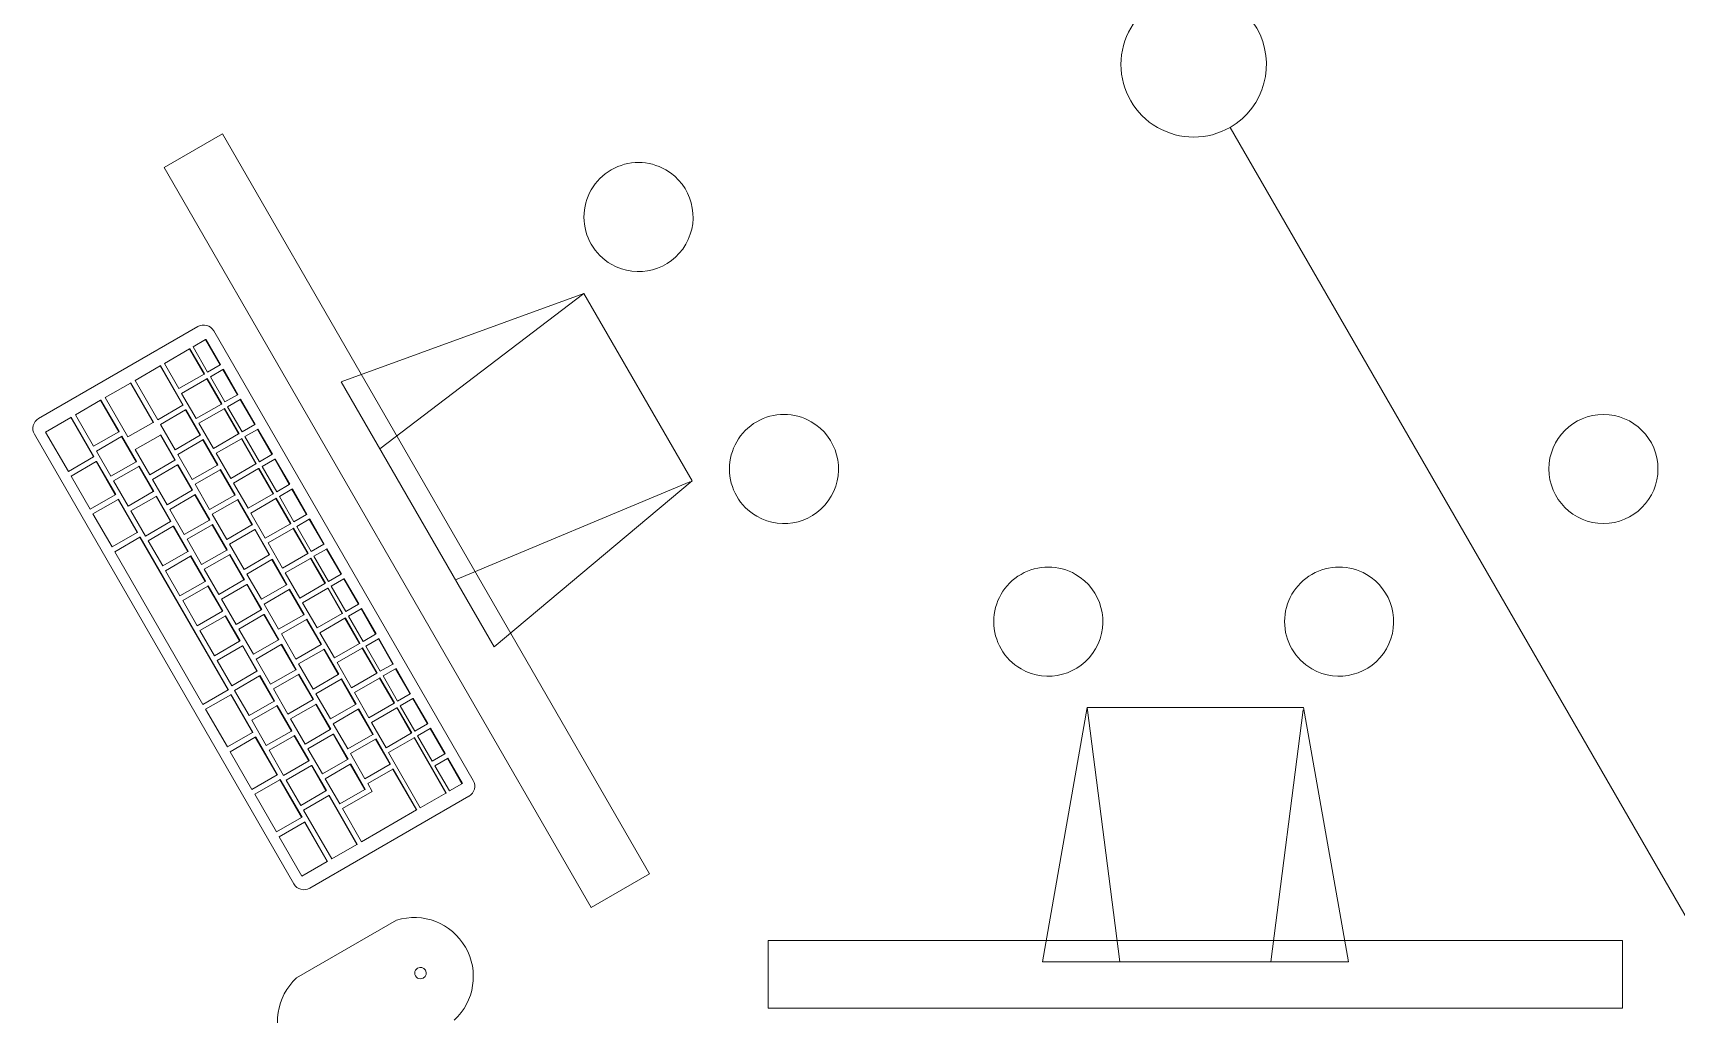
# Model space of a CAD drawing. Header units: millimetres. Extents: x 155927 to 295199, y -4084 to 97293.
# Drawn here: x 175588 to 176492, y 17344 to 17883 of the extents above; entities that cross this region are included whole.
import ezdxf

# ---------------------------------------------------------------- set-up
doc = ezdxf.new("R2010")
doc.units = ezdxf.units.MM
doc.header["$MEASUREMENT"] = 0
doc.layers.add('A-GENM', color=8, linetype='CONTINUOUS', lineweight=9)
doc.layers.add('I-FURN', color=8, linetype='CONTINUOUS', lineweight=9)

msp = doc.modelspace()

# ---------------------------------------------------------------- linework, layer by layer
at = {"layer": 'A-GENM'}
for p, q in [((175679.04, 17721.85), (175591.43, 17671.27)), ((175830.49, 17472.24), (175687.72, 17719.52)), ((175674.43, 17709.54), (175660.6, 17701.56)), ((175674.67, 17709.68), (175674.43, 17709.54)), ((175682.43, 17695.68), (175674.43, 17709.54)), ((175674.67, 17709.68), (175682.67, 17695.82)), ((175683.29, 17714.66), (175676.38, 17710.67)), ((175676.38, 17710.67), (175684.38, 17696.81)), ((175683.53, 17714.8), (175683.29, 17714.66)), ((175691.29, 17700.8), (175683.29, 17714.66)), ((175683.53, 17714.8), (175691.53, 17700.94)), ((175658.27, 17700.22), (175644.47, 17692.25)), ((175658.51, 17700.35), (175658.27, 17700.22)), ((175670.77, 17678.57), (175658.27, 17700.22)), ((175658.51, 17700.35), (175671.01, 17678.7)), ((175660.6, 17701.56), (175668.6, 17687.7)), ((175684.38, 17696.81), (175691.29, 17700.8)), ((175691.53, 17700.94), (175691.29, 17700.8)), ((175641.88, 17690.75), (175628.08, 17682.78)), ((175642.12, 17690.89), (175641.88, 17690.75)), ((175654.38, 17669.1), (175641.88, 17690.75)), ((175642.12, 17690.89), (175654.62, 17669.24)), ((175644.47, 17692.25), (175656.97, 17670.6)), ((175668.6, 17687.7), (175682.43, 17695.68)), ((175683.93, 17693.09), (175670.1, 17685.11)), ((175682.67, 17695.82), (175682.43, 17695.68)), ((175684.17, 17693.23), (175683.93, 17693.09)), ((175691.93, 17679.23), (175683.93, 17693.09)), ((175684.17, 17693.23), (175692.17, 17679.37)), ((175692.79, 17698.21), (175685.88, 17694.22)), ((175685.88, 17694.22), (175693.88, 17680.36)), ((175693.03, 17698.34), (175692.79, 17698.21)), ((175700.79, 17684.35), (175692.79, 17698.21)), ((175693.03, 17698.34), (175701.03, 17684.49)), ((175625.49, 17681.29), (175611.69, 17673.32)), ((175625.73, 17681.43), (175625.49, 17681.29)), ((175635.49, 17663.97), (175625.49, 17681.29)), ((175625.73, 17681.43), (175635.73, 17664.11)), ((175628.08, 17682.78), (175640.58, 17661.13)), ((175670.1, 17685.11), (175678.1, 17671.25)), ((175693.88, 17680.36), (175700.79, 17684.35)), ((175702.29, 17681.75), (175695.38, 17677.76)), ((175701.03, 17684.49), (175700.79, 17684.35)), ((175702.53, 17681.89), (175702.29, 17681.75)), ((175710.29, 17667.9), (175702.29, 17681.75)), ((175702.53, 17681.89), (175710.53, 17668.03)), ((175609.1, 17671.82), (175595.29, 17663.85)), ((175609.34, 17671.96), (175609.1, 17671.82)), ((175621.6, 17650.17), (175609.1, 17671.82)), ((175609.34, 17671.96), (175621.84, 17650.31)), ((175611.69, 17673.32), (175621.69, 17656)), ((175656.97, 17670.6), (175670.77, 17678.57)), ((175672.27, 17675.97), (175658.45, 17667.99)), ((175671.01, 17678.7), (175670.77, 17678.57)), ((175672.51, 17676.11), (175672.27, 17675.97)), ((175680.27, 17662.11), (175672.27, 17675.97)), ((175672.51, 17676.11), (175680.51, 17662.25)), ((175678.1, 17671.25), (175691.93, 17679.23)), ((175693.43, 17676.63), (175679.6, 17668.65)), ((175692.17, 17679.37), (175691.93, 17679.23)), ((175693.67, 17676.77), (175693.43, 17676.63)), ((175701.43, 17662.78), (175693.43, 17676.63)), ((175693.67, 17676.77), (175701.67, 17662.91)), ((175695.38, 17677.76), (175703.38, 17663.9)), ((175589.11, 17662.59), (175731.88, 17415.31)), ((175595.29, 17663.85), (175607.79, 17642.2)), ((175621.69, 17656), (175635.49, 17663.97)), ((175635.73, 17664.11), (175635.49, 17663.97)), ((175640.58, 17661.13), (175654.38, 17669.1)), ((175654.62, 17669.24), (175654.38, 17669.1)), ((175658.45, 17667.99), (175666.45, 17654.13)), ((175679.6, 17668.65), (175687.6, 17654.8)), ((175687.6, 17654.8), (175701.43, 17662.78)), ((175701.67, 17662.91), (175701.43, 17662.78)), ((175703.38, 17663.9), (175710.29, 17667.9)), ((175711.79, 17665.3), (175704.88, 17661.31)), ((175710.53, 17668.03), (175710.29, 17667.9)), ((175712.03, 17665.44), (175711.79, 17665.3)), ((175719.79, 17651.44), (175711.79, 17665.3)), ((175712.03, 17665.44), (175720.03, 17651.58)), ((175636.99, 17661.37), (175623.17, 17653.39)), ((175637.23, 17661.51), (175636.99, 17661.37)), ((175644.99, 17647.51), (175636.99, 17661.37)), ((175637.23, 17661.51), (175645.23, 17647.65)), ((175658.38, 17662.17), (175644.56, 17654.19)), ((175644.56, 17654.19), (175652.56, 17640.34)), ((175658.62, 17662.31), (175658.38, 17662.17)), ((175666.38, 17648.32), (175658.38, 17662.17)), ((175658.62, 17662.31), (175666.62, 17648.46)), ((175666.45, 17654.13), (175680.27, 17662.11)), ((175681.77, 17659.51), (175667.95, 17651.53)), ((175680.51, 17662.25), (175680.27, 17662.11)), ((175682.01, 17659.65), (175681.77, 17659.51)), ((175689.77, 17645.66), (175681.77, 17659.51)), ((175682.01, 17659.65), (175690.01, 17645.79)), ((175702.93, 17660.18), (175689.1, 17652.2)), ((175703.17, 17660.32), (175702.93, 17660.18)), ((175710.93, 17646.32), (175702.93, 17660.18)), ((175703.17, 17660.32), (175711.17, 17646.46)), ((175704.88, 17661.31), (175712.88, 17647.45)), ((175607.79, 17642.2), (175621.6, 17650.17)), ((175623.1, 17647.58), (175609.29, 17639.61)), ((175621.84, 17650.31), (175621.6, 17650.17)), ((175623.34, 17647.71), (175623.1, 17647.58)), ((175633.6, 17629.39), (175623.1, 17647.58)), ((175623.17, 17653.39), (175631.17, 17639.53)), ((175623.34, 17647.71), (175633.84, 17629.53)), ((175631.17, 17639.53), (175644.99, 17647.51)), ((175646.49, 17644.92), (175632.67, 17636.93)), ((175645.23, 17647.65), (175644.99, 17647.51)), ((175646.73, 17645.05), (175646.49, 17644.92)), ((175654.49, 17631.06), (175646.49, 17644.92)), ((175646.73, 17645.05), (175654.73, 17631.2)), ((175652.56, 17640.34), (175666.38, 17648.32)), ((175667.88, 17645.72), (175654.06, 17637.74)), ((175666.62, 17648.46), (175666.38, 17648.32)), ((175668.12, 17645.86), (175667.88, 17645.72)), ((175675.88, 17631.86), (175667.88, 17645.72)), ((175667.95, 17651.53), (175675.95, 17637.68)), ((175668.12, 17645.86), (175676.12, 17632)), ((175675.95, 17637.68), (175689.77, 17645.66)), ((175689.1, 17652.2), (175697.1, 17638.34)), ((175690.01, 17645.79), (175689.77, 17645.66)), ((175697.1, 17638.34), (175710.93, 17646.32)), ((175711.17, 17646.46), (175710.93, 17646.32)), ((175712.88, 17647.45), (175719.79, 17651.44)), ((175721.29, 17648.84), (175714.38, 17644.85)), ((175714.38, 17644.85), (175722.38, 17631)), ((175720.03, 17651.58), (175719.79, 17651.44)), ((175721.53, 17648.98), (175721.29, 17648.84)), ((175729.29, 17634.99), (175721.29, 17648.84)), ((175721.53, 17648.98), (175729.53, 17635.12)), ((175609.29, 17639.61), (175619.79, 17621.42)), ((175632.67, 17636.93), (175640.67, 17623.08)), ((175654.06, 17637.74), (175662.06, 17623.88)), ((175691.27, 17643.06), (175677.45, 17635.08)), ((175691.51, 17643.2), (175691.27, 17643.06)), ((175699.27, 17629.2), (175691.27, 17643.06)), ((175691.51, 17643.2), (175699.51, 17629.34)), ((175712.43, 17643.72), (175698.6, 17635.74)), ((175698.6, 17635.74), (175706.6, 17621.89)), ((175712.67, 17643.86), (175712.43, 17643.72)), ((175720.43, 17629.87), (175712.43, 17643.72)), ((175712.67, 17643.86), (175720.67, 17630.01)), ((175619.79, 17621.42), (175633.6, 17629.39)), ((175635.1, 17626.79), (175621.29, 17618.82)), ((175633.84, 17629.53), (175633.6, 17629.39)), ((175635.34, 17626.93), (175635.1, 17626.79)), ((175645.6, 17608.6), (175635.1, 17626.79)), ((175635.34, 17626.93), (175645.84, 17608.74)), ((175640.67, 17623.08), (175654.49, 17631.06)), ((175655.99, 17628.46), (175642.17, 17620.48)), ((175654.73, 17631.2), (175654.49, 17631.06)), ((175656.23, 17628.6), (175655.99, 17628.46)), ((175663.99, 17614.6), (175655.99, 17628.46)), ((175656.23, 17628.6), (175664.23, 17614.74)), ((175662.06, 17623.88), (175675.88, 17631.86)), ((175677.38, 17629.26), (175663.56, 17621.28)), ((175676.12, 17632), (175675.88, 17631.86)), ((175677.62, 17629.4), (175677.38, 17629.26)), ((175685.38, 17615.41), (175677.38, 17629.26)), ((175677.45, 17635.08), (175685.45, 17621.22)), ((175677.62, 17629.4), (175685.62, 17615.55)), ((175685.45, 17621.22), (175699.27, 17629.2)), ((175700.77, 17626.6), (175686.95, 17618.62)), ((175699.51, 17629.34), (175699.27, 17629.2)), ((175701.01, 17626.74), (175700.77, 17626.6)), ((175708.77, 17612.75), (175700.77, 17626.6)), ((175701.01, 17626.74), (175709.01, 17612.89)), ((175706.6, 17621.89), (175720.43, 17629.87)), ((175721.93, 17627.27), (175708.1, 17619.29)), ((175720.67, 17630.01), (175720.43, 17629.87)), ((175722.17, 17627.41), (175721.93, 17627.27)), ((175729.93, 17613.41), (175721.93, 17627.27)), ((175722.17, 17627.41), (175730.17, 17613.55)), ((175722.38, 17631), (175729.29, 17634.99)), ((175730.79, 17632.39), (175723.88, 17628.4)), ((175723.88, 17628.4), (175731.88, 17614.54)), ((175729.53, 17635.12), (175729.29, 17634.99)), ((175731.03, 17632.53), (175730.79, 17632.39)), ((175738.79, 17618.53), (175730.79, 17632.39)), ((175731.03, 17632.53), (175739.03, 17618.67)), ((175621.29, 17618.82), (175631.79, 17600.64)), ((175642.17, 17620.48), (175650.17, 17606.62)), ((175663.56, 17621.28), (175671.56, 17607.43)), ((175686.95, 17618.62), (175694.95, 17604.77)), ((175708.1, 17619.29), (175716.1, 17605.43)), ((175731.88, 17614.54), (175738.79, 17618.53)), ((175739.03, 17618.67), (175738.79, 17618.53)), ((175631.79, 17600.64), (175645.6, 17608.6)), ((175645.84, 17608.74), (175645.6, 17608.6)), ((175650.17, 17606.62), (175663.99, 17614.6)), ((175665.49, 17612.01), (175651.67, 17604.03)), ((175664.23, 17614.74), (175663.99, 17614.6)), ((175665.73, 17612.14), (175665.49, 17612.01)), ((175673.49, 17598.15), (175665.49, 17612.01)), ((175665.73, 17612.14), (175673.73, 17598.29)), ((175671.56, 17607.43), (175685.38, 17615.41)), ((175686.88, 17612.81), (175673.06, 17604.83)), ((175685.62, 17615.55), (175685.38, 17615.41)), ((175687.12, 17612.95), (175686.88, 17612.81)), ((175694.88, 17598.95), (175686.88, 17612.81)), ((175687.12, 17612.95), (175695.12, 17599.09)), ((175694.95, 17604.77), (175708.77, 17612.75)), ((175710.27, 17610.15), (175696.45, 17602.17)), ((175709.01, 17612.89), (175708.77, 17612.75)), ((175710.51, 17610.29), (175710.27, 17610.15)), ((175718.27, 17596.29), (175710.27, 17610.15)), ((175710.51, 17610.29), (175718.51, 17596.43)), ((175716.1, 17605.43), (175729.93, 17613.41)), ((175731.43, 17610.81), (175717.6, 17602.83)), ((175730.17, 17613.55), (175729.93, 17613.41)), ((175731.67, 17610.95), (175731.43, 17610.81)), ((175739.43, 17596.96), (175731.43, 17610.81)), ((175731.67, 17610.95), (175739.67, 17597.1)), ((175740.29, 17615.93), (175733.38, 17611.94)), ((175733.38, 17611.94), (175741.38, 17598.09)), ((175740.53, 17616.07), (175740.29, 17615.93)), ((175748.29, 17602.08), (175740.29, 17615.93)), ((175740.53, 17616.07), (175748.53, 17602.22)), ((175647.1, 17606.01), (175633.29, 17598.04)), ((175647.34, 17606.14), (175647.1, 17606.01)), ((175695.6, 17522), (175647.1, 17606.01)), ((175647.34, 17606.14), (175695.84, 17522.14)), ((175651.67, 17604.03), (175659.67, 17590.17)), ((175673.06, 17604.83), (175681.06, 17590.97)), ((175696.45, 17602.17), (175704.45, 17588.31)), ((175717.6, 17602.83), (175725.6, 17588.98)), ((175741.38, 17598.09), (175748.29, 17602.08)), ((175749.79, 17599.48), (175742.88, 17595.49)), ((175748.53, 17602.22), (175748.29, 17602.08)), ((175750.03, 17599.62), (175749.79, 17599.48)), ((175757.79, 17585.62), (175749.79, 17599.48)), ((175750.03, 17599.62), (175758.03, 17585.76)), ((175633.29, 17598.04), (175681.79, 17514.03)), ((175659.67, 17590.17), (175673.49, 17598.15)), ((175674.99, 17595.55), (175661.17, 17587.57)), ((175673.73, 17598.29), (175673.49, 17598.15)), ((175675.23, 17595.69), (175674.99, 17595.55)), ((175682.99, 17581.7), (175674.99, 17595.55)), ((175675.23, 17595.69), (175683.23, 17581.83)), ((175681.06, 17590.97), (175694.88, 17598.95)), ((175696.38, 17596.36), (175682.56, 17588.37)), ((175695.12, 17599.09), (175694.88, 17598.95)), ((175696.62, 17596.49), (175696.38, 17596.36)), ((175704.38, 17582.5), (175696.38, 17596.36)), ((175696.62, 17596.49), (175704.62, 17582.64)), ((175704.45, 17588.31), (175718.27, 17596.29)), ((175719.77, 17593.69), (175705.95, 17585.71)), ((175718.51, 17596.43), (175718.27, 17596.29)), ((175720.01, 17593.83), (175719.77, 17593.69)), ((175727.77, 17579.84), (175719.77, 17593.69)), ((175720.01, 17593.83), (175728.01, 17579.98)), ((175725.6, 17588.98), (175739.43, 17596.96)), ((175740.93, 17594.36), (175727.1, 17586.38)), ((175739.67, 17597.1), (175739.43, 17596.96)), ((175741.17, 17594.5), (175740.93, 17594.36)), ((175748.93, 17580.5), (175740.93, 17594.36)), ((175741.17, 17594.5), (175749.17, 17580.64)), ((175742.88, 17595.49), (175750.88, 17581.63)), ((175661.17, 17587.57), (175669.17, 17573.71)), ((175669.17, 17573.71), (175682.99, 17581.7)), ((175682.56, 17588.37), (175690.56, 17574.52)), ((175683.23, 17581.83), (175682.99, 17581.7)), ((175690.56, 17574.52), (175704.38, 17582.5)), ((175704.62, 17582.64), (175704.38, 17582.5)), ((175705.95, 17585.71), (175713.95, 17571.86)), ((175727.1, 17586.38), (175735.1, 17572.52)), ((175750.88, 17581.63), (175757.79, 17585.62)), ((175759.29, 17583.02), (175752.38, 17579.03)), ((175758.03, 17585.76), (175757.79, 17585.62)), ((175759.53, 17583.16), (175759.29, 17583.02)), ((175767.29, 17569.17), (175759.29, 17583.02)), ((175759.53, 17583.16), (175767.53, 17569.31)), ((175684.49, 17579.1), (175670.67, 17571.12)), ((175684.73, 17579.24), (175684.49, 17579.1)), ((175692.49, 17565.24), (175684.49, 17579.1)), ((175684.73, 17579.24), (175692.73, 17565.38)), ((175705.88, 17579.9), (175692.06, 17571.92)), ((175706.12, 17580.04), (175705.88, 17579.9)), ((175713.88, 17566.04), (175705.88, 17579.9)), ((175706.12, 17580.04), (175714.12, 17566.18)), ((175713.95, 17571.86), (175727.77, 17579.84)), ((175729.27, 17577.24), (175715.45, 17569.26)), ((175728.01, 17579.98), (175727.77, 17579.84)), ((175729.51, 17577.38), (175729.27, 17577.24)), ((175737.27, 17563.38), (175729.27, 17577.24)), ((175729.51, 17577.38), (175737.51, 17563.52)), ((175735.1, 17572.52), (175748.93, 17580.5)), ((175750.43, 17577.91), (175736.6, 17569.93)), ((175749.17, 17580.64), (175748.93, 17580.5)), ((175750.67, 17578.04), (175750.43, 17577.91)), ((175758.43, 17564.05), (175750.43, 17577.91)), ((175750.67, 17578.04), (175758.67, 17564.19)), ((175752.38, 17579.03), (175760.38, 17565.18)), ((175670.67, 17571.12), (175678.67, 17557.26)), ((175678.67, 17557.26), (175692.49, 17565.24)), ((175692.06, 17571.92), (175700.06, 17558.06)), ((175692.73, 17565.38), (175692.49, 17565.24)), ((175700.06, 17558.06), (175713.88, 17566.04)), ((175715.38, 17563.45), (175701.56, 17555.47)), ((175714.12, 17566.18), (175713.88, 17566.04)), ((175715.62, 17563.58), (175715.38, 17563.45)), ((175723.38, 17549.59), (175715.38, 17563.45)), ((175715.45, 17569.26), (175723.45, 17555.4)), ((175715.62, 17563.58), (175723.62, 17549.73)), ((175723.45, 17555.4), (175737.27, 17563.38)), ((175736.6, 17569.93), (175744.6, 17556.07)), ((175737.51, 17563.52), (175737.27, 17563.38)), ((175744.6, 17556.07), (175758.43, 17564.05)), ((175758.67, 17564.19), (175758.43, 17564.05)), ((175760.38, 17565.18), (175767.29, 17569.17)), ((175768.79, 17566.57), (175761.88, 17562.58)), ((175767.53, 17569.31), (175767.29, 17569.17)), ((175769.03, 17566.71), (175768.79, 17566.57)), ((175776.79, 17552.71), (175768.79, 17566.57)), ((175769.03, 17566.71), (175777.03, 17552.85)), ((175693.99, 17562.64), (175680.17, 17554.66)), ((175680.17, 17554.66), (175688.17, 17540.81)), ((175694.23, 17562.78), (175693.99, 17562.64)), ((175701.99, 17548.79), (175693.99, 17562.64)), ((175694.23, 17562.78), (175702.23, 17548.92)), ((175701.56, 17555.47), (175709.56, 17541.61)), ((175738.77, 17560.79), (175724.95, 17552.81)), ((175739.01, 17560.92), (175738.77, 17560.79)), ((175746.77, 17546.93), (175738.77, 17560.79)), ((175739.01, 17560.92), (175747.01, 17547.07)), ((175759.93, 17561.45), (175746.1, 17553.47)), ((175760.17, 17561.59), (175759.93, 17561.45)), ((175767.93, 17547.59), (175759.93, 17561.45)), ((175760.17, 17561.59), (175768.17, 17547.73)), ((175761.88, 17562.58), (175769.88, 17548.72)), ((175688.17, 17540.81), (175701.99, 17548.79)), ((175703.49, 17546.19), (175689.67, 17538.21)), ((175702.23, 17548.92), (175701.99, 17548.79)), ((175703.73, 17546.33), (175703.49, 17546.19)), ((175711.49, 17532.33), (175703.49, 17546.19)), ((175703.73, 17546.33), (175711.73, 17532.47)), ((175709.56, 17541.61), (175723.38, 17549.59)), ((175724.88, 17546.99), (175711.06, 17539.01)), ((175723.62, 17549.73), (175723.38, 17549.59)), ((175725.12, 17547.13), (175724.88, 17546.99)), ((175732.88, 17533.14), (175724.88, 17546.99)), ((175724.95, 17552.81), (175732.95, 17538.95)), ((175725.12, 17547.13), (175733.12, 17533.27)), ((175732.95, 17538.95), (175746.77, 17546.93)), ((175746.1, 17553.47), (175754.1, 17539.61)), ((175747.01, 17547.07), (175746.77, 17546.93)), ((175754.1, 17539.61), (175767.93, 17547.59)), ((175768.17, 17547.73), (175767.93, 17547.59)), ((175769.67, 17545.13), (175769.43, 17545)), ((175769.67, 17545.13), (175777.67, 17531.28)), ((175769.88, 17548.72), (175776.79, 17552.71)), ((175778.29, 17550.12), (175771.38, 17546.13)), ((175771.38, 17546.13), (175779.38, 17532.27)), ((175777.03, 17552.85), (175776.79, 17552.71)), ((175778.53, 17550.25), (175778.29, 17550.12)), ((175786.29, 17536.26), (175778.29, 17550.12)), ((175778.53, 17550.25), (175786.53, 17536.4)), ((175689.67, 17538.21), (175697.67, 17524.35)), ((175711.06, 17539.01), (175719.06, 17525.16)), ((175748.27, 17544.33), (175734.45, 17536.35)), ((175734.45, 17536.35), (175742.45, 17522.49)), ((175748.51, 17544.47), (175748.27, 17544.33)), ((175756.27, 17530.48), (175748.27, 17544.33)), ((175748.51, 17544.47), (175756.51, 17530.61)), ((175769.43, 17545), (175755.6, 17537.02)), ((175755.6, 17537.02), (175763.6, 17523.16)), ((175777.43, 17531.14), (175769.43, 17545)), ((175779.38, 17532.27), (175786.29, 17536.26)), ((175786.53, 17536.4), (175786.29, 17536.26)), ((175697.67, 17524.35), (175711.49, 17532.33)), ((175712.99, 17529.73), (175699.17, 17521.75)), ((175711.73, 17532.47), (175711.49, 17532.33)), ((175713.23, 17529.87), (175712.99, 17529.73)), ((175720.99, 17515.88), (175712.99, 17529.73)), ((175713.23, 17529.87), (175721.23, 17516.02)), ((175719.06, 17525.16), (175732.88, 17533.14)), ((175734.38, 17530.54), (175720.56, 17522.56)), ((175733.12, 17533.27), (175732.88, 17533.14)), ((175734.62, 17530.68), (175734.38, 17530.54)), ((175742.38, 17516.68), (175734.38, 17530.54)), ((175734.62, 17530.68), (175742.62, 17516.82)), ((175742.45, 17522.49), (175756.27, 17530.48)), ((175757.77, 17527.88), (175743.95, 17519.9)), ((175756.51, 17530.61), (175756.27, 17530.48)), ((175758.01, 17528.02), (175757.77, 17527.88)), ((175765.77, 17514.02), (175757.77, 17527.88)), ((175758.01, 17528.02), (175766.01, 17514.16)), ((175763.6, 17523.16), (175777.43, 17531.14)), ((175778.93, 17528.54), (175765.1, 17520.56)), ((175777.67, 17531.28), (175777.43, 17531.14)), ((175779.17, 17528.68), (175778.93, 17528.54)), ((175786.93, 17514.69), (175778.93, 17528.54)), ((175779.17, 17528.68), (175787.17, 17514.82)), ((175787.79, 17533.66), (175780.88, 17529.67)), ((175780.88, 17529.67), (175788.88, 17515.81)), ((175788.03, 17533.8), (175787.79, 17533.66)), ((175795.79, 17519.8), (175787.79, 17533.66)), ((175788.03, 17533.8), (175796.03, 17519.94)), ((175681.79, 17514.03), (175695.6, 17522)), ((175697.1, 17519.4), (175683.29, 17511.43)), ((175695.84, 17522.14), (175695.6, 17522)), ((175697.34, 17519.54), (175697.1, 17519.4)), ((175709.1, 17498.62), (175697.1, 17519.4)), ((175697.34, 17519.54), (175709.34, 17498.76)), ((175699.17, 17521.75), (175707.17, 17507.9)), ((175720.56, 17522.56), (175728.56, 17508.7)), ((175743.95, 17519.9), (175751.95, 17506.04)), ((175765.1, 17520.56), (175773.1, 17506.71)), ((175788.88, 17515.81), (175795.79, 17519.8)), ((175796.03, 17519.94), (175795.79, 17519.8)), ((175683.29, 17511.43), (175695.29, 17490.65)), ((175707.17, 17507.9), (175720.99, 17515.88)), ((175722.49, 17513.28), (175708.67, 17505.3)), ((175721.23, 17516.02), (175720.99, 17515.88)), ((175722.73, 17513.42), (175722.49, 17513.28)), ((175730.49, 17499.42), (175722.49, 17513.28)), ((175722.73, 17513.42), (175730.73, 17499.56)), ((175728.56, 17508.7), (175742.38, 17516.68)), ((175743.88, 17514.08), (175730.06, 17506.1)), ((175742.62, 17516.82), (175742.38, 17516.68)), ((175744.12, 17514.22), (175743.88, 17514.08)), ((175751.88, 17500.23), (175743.88, 17514.08)), ((175744.12, 17514.22), (175752.12, 17500.36)), ((175751.95, 17506.04), (175765.77, 17514.02)), ((175767.27, 17511.42), (175753.45, 17503.44)), ((175766.01, 17514.16), (175765.77, 17514.02)), ((175767.51, 17511.56), (175767.27, 17511.42)), ((175775.27, 17497.57), (175767.27, 17511.42)), ((175767.51, 17511.56), (175775.51, 17497.7)), ((175773.1, 17506.71), (175786.93, 17514.69)), ((175788.43, 17512.09), (175774.6, 17504.11)), ((175787.17, 17514.82), (175786.93, 17514.69)), ((175788.67, 17512.23), (175788.43, 17512.09)), ((175796.43, 17498.23), (175788.43, 17512.09)), ((175788.67, 17512.23), (175796.67, 17498.37)), ((175797.29, 17517.21), (175790.38, 17513.22)), ((175790.38, 17513.22), (175798.38, 17499.36)), ((175797.53, 17517.34), (175797.29, 17517.21)), ((175805.29, 17503.35), (175797.29, 17517.21)), ((175797.53, 17517.34), (175805.53, 17503.49)), ((175708.67, 17505.3), (175716.67, 17491.44)), ((175730.06, 17506.1), (175738.06, 17492.25)), ((175738.06, 17492.25), (175751.88, 17500.23)), ((175752.12, 17500.36), (175751.88, 17500.23)), ((175753.45, 17503.44), (175761.45, 17489.59)), ((175774.6, 17504.11), (175782.6, 17490.25)), ((175798.38, 17499.36), (175805.29, 17503.35)), ((175806.79, 17500.75), (175799.88, 17496.76)), ((175805.53, 17503.49), (175805.29, 17503.35)), ((175807.03, 17500.89), (175806.79, 17500.75)), ((175814.79, 17486.9), (175806.79, 17500.75)), ((175807.03, 17500.89), (175815.03, 17487.03)), ((175695.29, 17490.65), (175709.1, 17498.62)), ((175710.6, 17496.02), (175696.79, 17488.05)), ((175709.34, 17498.76), (175709.1, 17498.62)), ((175710.84, 17496.16), (175710.6, 17496.02)), ((175722.6, 17475.24), (175710.6, 17496.02)), ((175710.84, 17496.16), (175722.84, 17475.38)), ((175716.67, 17491.44), (175730.49, 17499.42)), ((175731.99, 17496.82), (175718.17, 17488.84)), ((175730.73, 17499.56), (175730.49, 17499.42)), ((175732.23, 17496.96), (175731.99, 17496.82)), ((175739.99, 17482.97), (175731.99, 17496.82)), ((175732.23, 17496.96), (175740.23, 17483.11)), ((175753.38, 17497.63), (175739.56, 17489.65)), ((175753.62, 17497.77), (175753.38, 17497.63)), ((175761.38, 17483.77), (175753.38, 17497.63)), ((175753.62, 17497.77), (175761.62, 17483.91)), ((175761.45, 17489.59), (175775.27, 17497.57)), ((175776.77, 17494.97), (175762.95, 17486.99)), ((175775.51, 17497.7), (175775.27, 17497.57)), ((175777.01, 17495.11), (175776.77, 17494.97)), ((175784.77, 17481.11), (175776.77, 17494.97)), ((175777.01, 17495.11), (175785.01, 17481.25)), ((175782.6, 17490.25), (175796.43, 17498.23)), ((175797.93, 17495.63), (175783.86, 17487.51)), ((175796.67, 17498.37), (175796.43, 17498.23)), ((175798.17, 17495.77), (175797.93, 17495.63)), ((175815.43, 17465.32), (175797.93, 17495.63)), ((175798.17, 17495.77), (175815.67, 17465.46)), ((175799.88, 17496.76), (175807.88, 17482.91)), ((175696.79, 17488.05), (175708.79, 17467.27)), ((175718.17, 17488.84), (175726.17, 17474.99)), ((175726.17, 17474.99), (175739.99, 17482.97)), ((175739.56, 17489.65), (175747.56, 17475.79)), ((175740.23, 17483.11), (175739.99, 17482.97)), ((175747.56, 17475.79), (175761.38, 17483.77)), ((175761.62, 17483.91), (175761.38, 17483.77)), ((175762.95, 17486.99), (175770.95, 17473.13)), ((175783.86, 17487.51), (175801.36, 17457.2)), ((175807.88, 17482.91), (175814.79, 17486.9)), ((175816.29, 17484.3), (175809.38, 17480.31)), ((175815.03, 17487.03), (175814.79, 17486.9)), ((175816.53, 17484.44), (175816.29, 17484.3)), ((175824.29, 17470.44), (175816.29, 17484.3)), ((175816.53, 17484.44), (175824.53, 17470.58)), ((175708.79, 17467.27), (175722.6, 17475.24)), ((175722.84, 17475.38), (175722.6, 17475.24)), ((175724.34, 17472.78), (175724.1, 17472.64)), ((175724.34, 17472.78), (175736.34, 17451.99)), ((175741.49, 17480.37), (175727.67, 17472.39)), ((175741.73, 17480.51), (175741.49, 17480.37)), ((175749.49, 17466.51), (175741.49, 17480.37)), ((175741.73, 17480.51), (175749.73, 17466.65)), ((175762.88, 17481.17), (175749.06, 17473.19)), ((175749.06, 17473.19), (175757.06, 17459.34)), ((175763.12, 17481.31), (175762.88, 17481.17)), ((175770.88, 17467.32), (175762.88, 17481.17)), ((175763.12, 17481.31), (175771.12, 17467.46)), ((175770.95, 17473.13), (175784.77, 17481.11)), ((175786.27, 17478.51), (175772.45, 17470.53)), ((175785.01, 17481.25), (175784.77, 17481.11)), ((175786.51, 17478.65), (175786.27, 17478.51)), ((175799.27, 17456), (175786.27, 17478.51)), ((175786.51, 17478.65), (175799.51, 17456.14)), ((175809.38, 17480.31), (175817.38, 17466.45)), ((175724.1, 17472.64), (175710.29, 17464.67)), ((175710.29, 17464.67), (175722.29, 17443.88)), ((175736.1, 17451.85), (175724.1, 17472.64)), ((175727.67, 17472.39), (175735.67, 17458.53)), ((175735.67, 17458.53), (175749.49, 17466.51)), ((175750.99, 17463.92), (175737.17, 17455.94)), ((175749.73, 17466.65), (175749.49, 17466.51)), ((175751.23, 17464.05), (175750.99, 17463.92)), ((175766.49, 17437.07), (175750.99, 17463.92)), ((175751.23, 17464.05), (175766.73, 17437.21)), ((175757.06, 17459.34), (175770.88, 17467.32)), ((175774.95, 17466.2), (175758.56, 17456.74)), ((175771.12, 17467.46), (175770.88, 17467.32)), ((175772.45, 17470.53), (175774.95, 17466.2)), ((175801.36, 17457.2), (175815.43, 17465.32)), ((175815.67, 17465.46), (175815.43, 17465.32)), ((175817.38, 17466.45), (175824.29, 17470.44)), ((175824.53, 17470.58), (175824.29, 17470.44)), ((175737.17, 17455.94), (175752.67, 17429.09)), ((175740.55, 17412.99), (175828.16, 17463.57)), ((175758.56, 17456.74), (175769.06, 17438.55)), ((175769.06, 17438.55), (175799.27, 17456)), ((175799.51, 17456.14), (175799.27, 17456)), ((175722.29, 17443.88), (175736.1, 17451.85)), ((175737.6, 17449.26), (175723.79, 17441.29)), ((175736.34, 17451.99), (175736.1, 17451.85)), ((175737.84, 17449.39), (175737.6, 17449.26)), ((175750.1, 17427.61), (175737.6, 17449.26)), ((175737.84, 17449.39), (175750.34, 17427.74)), ((175723.79, 17441.29), (175736.29, 17419.64)), ((175752.67, 17429.09), (175766.49, 17437.07)), ((175766.73, 17437.21), (175766.49, 17437.07)), ((175736.29, 17419.64), (175750.1, 17427.61)), ((175750.34, 17427.74), (175750.1, 17427.61)), ((175788.31, 17395.38), (175733.32, 17363.63))]:
    msp.add_line(p, q, dxfattribs=at)
for centre, radius, start, end in [((175682.22, 17716.35), 6.35, 30, 120), ((175594.61, 17665.77), 6.35, 120, 210), ((175824.99, 17469.07), 6.35, 300, 30), ((175737.37, 17418.49), 6.35, 210, 300), ((175798, 17364.31), 32.54, 312.68038, 107.31962), ((175801.46, 17366.3), 3.16, 120, 300), ((175801.46, 17366.3), 3.16, 300, 120), ((175755.38, 17339.7), 32.54, 132.68038, 287.31962)]:
    msp.add_arc(centre, radius, start, end, dxfattribs=at)
at = {"layer": 'I-FURN'}
for p, q in [((175692.55, 17827.9), (175660.43, 17809.36)), ((175692.55, 17827.9), (175927.5, 17420.95)), ((176801.82, 16870.1), (176246.8, 17831.38)), ((176246.8, 17831.38), (176801.82, 16870.1)), ((175895.38, 17402.41), (175660.43, 17809.36)), ((175891.3, 17740), (175757.83, 17691.47)), ((175779.12, 17654.58), (175891.3, 17740)), ((175950.83, 17637.03), (175891.3, 17740)), ((175757.83, 17691.47), (175841.98, 17545.7)), ((175820.69, 17582.58), (175949.56, 17636.52)), ((175841.98, 17545.7), (175950.83, 17637.03)), ((176168.26, 17512.31), (176143.55, 17372.45)), ((176287.19, 17512.38), (176168.26, 17512.31)), ((176186.14, 17372.45), (176168.26, 17512.31)), ((176269.28, 17372.45), (176287, 17511.02)), ((176311.87, 17372.45), (176287.19, 17512.38)), ((175927.5, 17420.95), (175895.38, 17402.41)), ((175992.76, 17384.13), (175992.76, 17347.05)), ((175992.76, 17384.13), (176462.66, 17384.13)), ((176462.66, 17384.13), (176462.66, 17347.05)), ((176143.55, 17372.45), (176311.87, 17372.45)), ((176462.66, 17347.05), (175992.76, 17347.05))]:
    msp.add_line(p, q, dxfattribs=at)
for centre, radius, start, end in [((176226.8, 17866.02), 40, 120.00141, 300.00141), ((176226.8, 17866.02), 40, 300.00141, 120.00141), ((175921.42, 17782.07), 30, 60.00282, 240.00282), ((175921.42, 17782.07), 30, 240.00282, 60.00282), ((176001.42, 17643.52), 30, 60.00282, 240.00282), ((176452.18, 17643.53), 30, 0, 180), ((176001.42, 17643.52), 30, 240.00282, 60.00282), ((176452.18, 17643.53), 30, 180, 0), ((176146.81, 17559.59), 30, 60.00282, 240.00282), ((176146.81, 17559.59), 30, 240.00282, 60.00282), ((176306.8, 17559.59), 30, 60.00282, 240.00282), ((176306.8, 17559.59), 30, 240.00282, 60.00282)]:
    msp.add_arc(centre, radius, start, end, dxfattribs=at)

doc.saveas('drawing.dxf')
